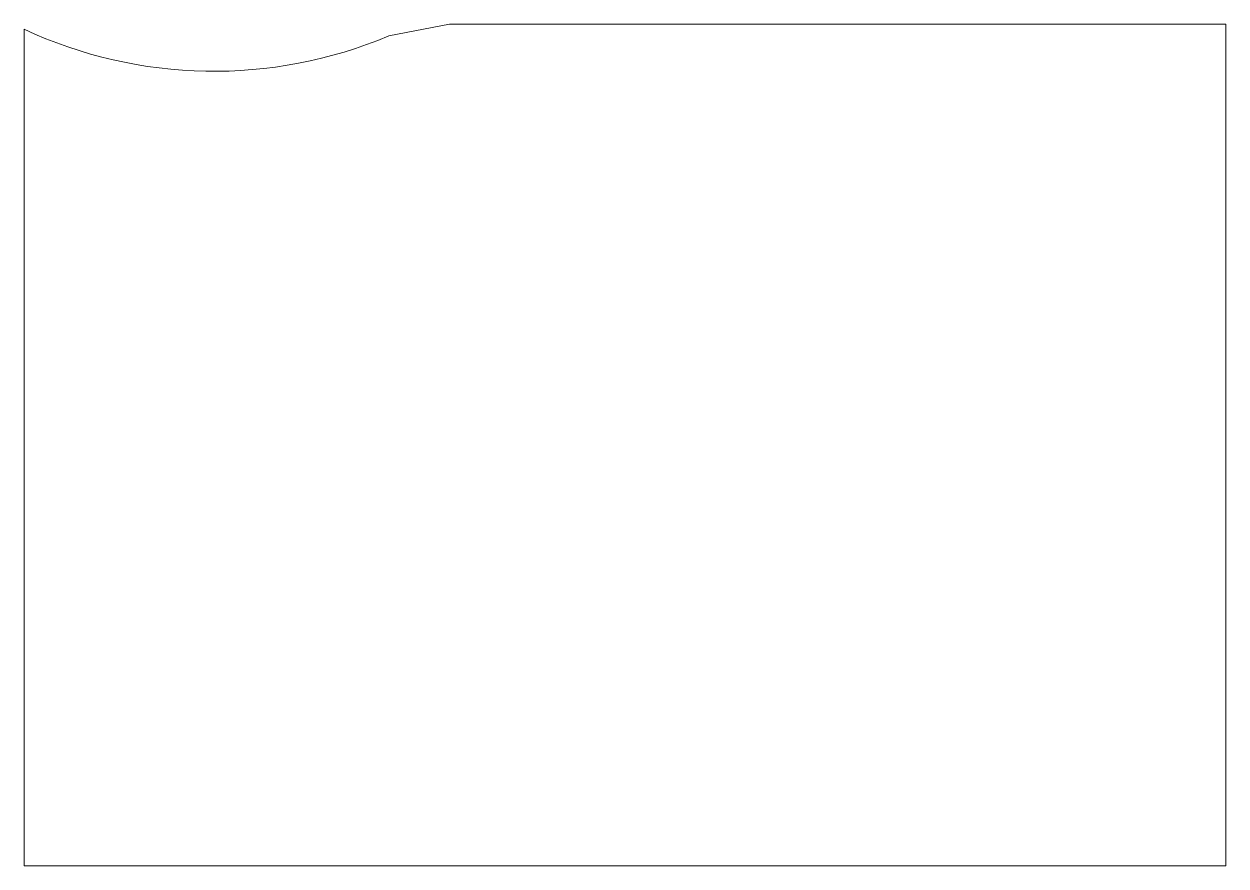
# Model space of a CAD drawing. Header units: millimetres. Extents: x -87 to 49, y 4 to 99.
import ezdxf

# ---------------------------------------------------------------- set-up
doc = ezdxf.new("R2010")
doc.units = ezdxf.units.MM

msp = doc.modelspace()

# ---------------------------------------------------------------- linework, layer by layer
at = {"color": 7, "linetype": 'Continuous', "lineweight": 15}
for p, q in [((-38.9, 99.35), (-45.77, 98)), ((49, 99.35), (-38.9, 99.35)), ((49, 4), (49, 99.35)), ((-87.07, 98.75), (-87.07, 4)), ((-87.07, 4), (49, 4))]:
    msp.add_line(p, q, dxfattribs=at)
msp.add_arc((-65.57, 145), 51, 245.0663, 292.8375, dxfattribs=at)

doc.saveas('drawing.dxf')
